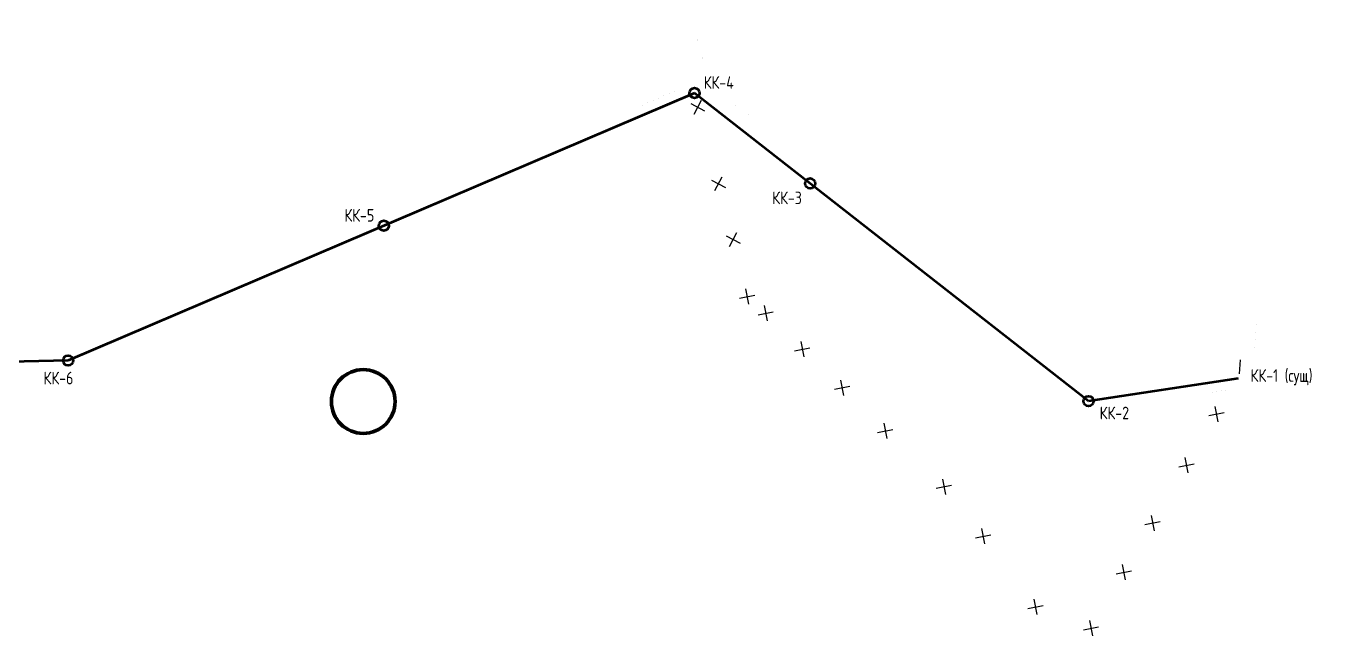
# Model space of a CAD drawing. Header units: millimetres. Extents: x 1085 to 5206446910, y 759 to 4926415281.
# Drawn here: x 5202424858 to 5202553979, y 4926300468 to 4926360872 of the extents above; entities that cross this region are included whole.
import ezdxf

# ---------------------------------------------------------------- set-up
doc = ezdxf.new("R2010")
doc.units = ezdxf.units.MM
doc.layers.add('!К1', color=30, linetype='Continuous', lineweight=50)
doc.layers.add('!К1_Метки', color=30, linetype='Continuous', lineweight=9)
doc.styles.get("Standard").update_dxf_attribs({"font": 'GOST_0.TTF'})

msp = doc.modelspace()

# ---------------------------------------------------------------- linework, layer by layer
at = {"layer": '!К1'}
for points in [[(5202491054.547076, 4926354241.527707), (5202429016.948392, 4926327753.499349)], [(5202530067.676677, 4926323731.32474), (5202491054.547076, 4926354241.527707)], [(5202429016.948392, 4926327753.499349), (5202359034.732839, 4926326175.682454)], [(5202544877.528908, 4926325958.178583), (5202530067.676677, 4926323731.32474)]]:
    msp.add_lwpolyline(points, dxfattribs=at)
for centre in [(5202491054.547076, 4926354241.527707), (5202502498.751385, 4926345291.592139), (5202460280.018066, 4926341101.808982), (5202429016.948392, 4926327753.499349), (5202530067.676677, 4926323731.32474)]:
    msp.add_circle(centre, 500, dxfattribs=at)
for p, q in [((5202490693.467353, 4926353200.735475), (5202492058.239807, 4926352476.020116)), ((5202491013.495902, 4926352155.99157), (5202491738.211258, 4926353520.764023)), ((5202492745.530628, 4926345614.595263), (5202494110.303082, 4926344889.879904)), ((5202493065.559177, 4926344569.851357), (5202493790.274533, 4926345934.623811)), ((5202494202.70403, 4926340095.45763), (5202495567.476484, 4926339370.742271)), ((5202494522.732579, 4926339050.713725), (5202495247.447935, 4926340415.486178)), ((5202496105.173662, 4926334841.533268, 51785), (5202496402.14055, 4926333325.081202, 51785)), ((5202495495.431074, 4926333934.823792, 51785), (5202497011.88314, 4926334231.790679, 51785)), ((5202497950.572434, 4926333189.65704), (5202498247.539322, 4926331673.204973)), ((5202497340.829846, 4926332282.947563), (5202498857.281912, 4926332579.914451)), ((5202501576.419898, 4926329617.924844), (5202501873.386786, 4926328101.472777)), ((5202500966.67731, 4926328711.215367), (5202502483.129375, 4926329008.182255)), ((5202545016.833742, 4926326428.369081), (5202545109.373898, 4926327815.437496)), ((5202505521.417017, 4926325811.746664), (5202505818.383904, 4926324295.294598)), ((5202504911.674429, 4926324905.037188), (5202506428.126494, 4926325202.004075)), ((5202542587.252028, 4926323202.800269), (5202542884.218916, 4926321686.348203)), ((5202509785.618911, 4926321532.712872), (5202510082.585798, 4926320016.260805)), ((5202541977.50944, 4926322296.090793), (5202543493.961506, 4926322593.05768)), ((5202509175.876323, 4926320626.003395), (5202510692.328388, 4926320922.970283)), ((5202539619.226716, 4926318131.016779), (5202539916.193604, 4926316614.564713)), ((5202539009.484128, 4926317224.307302), (5202540525.936193, 4926317521.27419)), ((5202514997.276621, 4926315098.343471), (5202516513.728686, 4926315395.310358)), ((5202515607.019209, 4926316005.052947), (5202515903.986096, 4926314488.600881)), ((5202536264.766142, 4926312398.88987), (5202536561.733029, 4926310882.437803)), ((5202519475.193233, 4926311094.550772, 98000), (5202519772.16012, 4926309578.098705, 98000)), ((5202535655.023554, 4926311492.180393), (5202537171.475619, 4926311789.147281)), ((5202518865.450644, 4926310187.841295, 98000), (5202520381.90271, 4926310484.808183, 98000)), ((5202533414.457871, 4926307528.262128), (5202533711.424759, 4926306011.810061)), ((5202532804.715283, 4926306621.552651), (5202534321.167349, 4926306918.519539)), ((5202524062.311861, 4926303189.12186), (5202525578.763927, 4926303486.088747)), ((5202524672.054449, 4926304095.831336), (5202524969.021337, 4926302579.37927)), ((5202529560.180351, 4926301077.267489), (5202531076.632417, 4926301374.234377)), ((5202530169.922939, 4926301983.976966), (5202530466.889827, 4926300467.524899))]:
    msp.add_line(p, q)
for points in [[(5202489412.853254, 4926354573.913563, 1, 1, 0), (5202486746.53683, 4926353407.167647, 400, 1, 0), (5202485487.408006, 4926352856.189, 1, 1, 0)], [(5202543650.107862, 4926324811.207732, 1, 1, 0), (5202540773.357462, 4926324369.793591, 400, 1, 0), (5202539414.85428, 4926324161.342235, 1, 1, 0)]]:
    msp.add_lwpolyline(points, format="xyseb")
at = {"color": 200, "lineweight": 70}
msp.add_circle((5202458246.810324, 4926323685.36699), 3156.17292, dxfattribs=at)

# ---------------------------------------------------------------- texts
at = {"layer": '!К1_Метки', "insert": (5202546120.411837, 4926326883.908124, -500), "char_height": 1250, "attachment_point": 1, "bg_fill": 3, "box_fill_scale": 1.2, "bg_fill_color": 256, "bg_fill_transparency": 0}
msp.add_mtext_dynamic_manual_height_columns('КК-1 (сущ)', width=7608.15256596, gutter_width=12.5, heights=[0], dxfattribs=at)

# ---------------------------------------------------------------- next in the draw order: linework, layer by layer
msp.add_lwpolyline([(5202546740.23191, 4926331698.001626, 1, 1, 0), (5202546489.188151, 4926328798.429876, 400, 1, 0), (5202546370.63642, 4926327429.149645, 1, 1, 0)], format="xyseb")

# ---------------------------------------------------------------- next in the draw order: texts
at = {"layer": '!К1_Метки', "char_height": 1250, "attachment_point": 1, "bg_fill": 3, "box_fill_scale": 1.2, "bg_fill_color": 256, "bg_fill_transparency": 0}
for s, insert in [('КК-4', (5202491961.900451, 4926355910.571076)), ('КК-3', (5202498748.849701, 4926344482.437629, -500)), ('КК-5', (5202456378.162079, 4926342753.317526)), ('КК-6', (5202426585.919117, 4926326635.089972)), ('КК-2', (5202531173.494149, 4926323177.124325, -500))]:
    msp.add_mtext_dynamic_manual_height_columns(s, width=3024.45518303, gutter_width=12.5, heights=[0], dxfattribs=dict(at, insert=insert))

# ---------------------------------------------------------------- next in the draw order: linework, layer by layer
for points in [[(5202491069.884995, 4926360671.683168, 1, 1, 0), (5202491787.732643, 4926357851.180718, 400, 1, 0), (5202492126.725666, 4926356519.239807, 1, 1, 0)], [(5202497525.581457, 4926351248.305684, 1, 1, 0), (5202495161.47785, 4926352945.819587, 400, 1, 0), (5202494045.064597, 4926353747.445628, 1, 1, 0)]]:
    msp.add_lwpolyline(points, format="xyseb")

doc.saveas('drawing.dxf')
